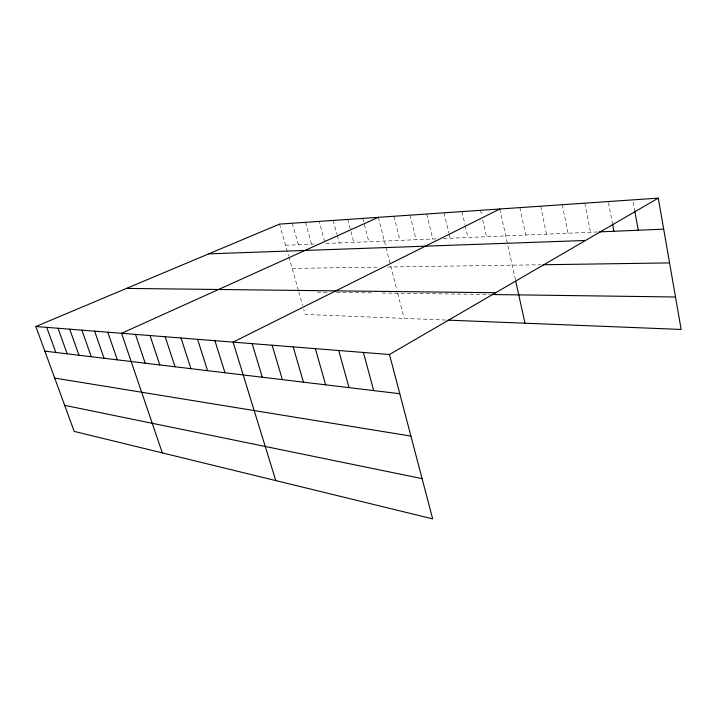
<?xml version="1.0" encoding="UTF-8"?>
<svg xmlns="http://www.w3.org/2000/svg" width="717" height="717" viewBox="0 0 717 717"><rect width="100%" height="100%" fill="white"/><g stroke="black" fill="none" stroke-linecap="round" stroke-linejoin="round"><path stroke-width="0.54" stroke-dasharray="3.58 2.69" d="M285.545 245.268L314.709 244.022M436.017 238.86L325.195 243.574L319.146 221.392M443.572 238.537L598.328 231.941M292.133 268.409L378.791 267.145M387.664 267.011L540.86 264.779M317.174 292.169L328.045 292.321M336.443 292.428L371.46 292.903M382.188 293.047L489.801 294.499M445.759 320.051L305.236 314.449L303.784 309.341M279.522 224.107L288.548 255.817M288.852 256.874L298.218 289.793M298.819 291.927L302.619 305.263M292.321 223.229L298.353 244.721M305.523 222.324L311.563 244.156M333.208 220.424L336.963 234.387M337.25 235.463L339.275 242.973M347.745 219.429L353.813 242.355M362.766 218.398L368.834 241.719M378.307 217.332L396.94 290.233M397.711 293.253L404.137 318.393M393.902 216.265L399.961 240.392M410.043 215.154L416.093 239.702M426.74 214.007L432.781 238.994M444.038 212.824L448.797 232.962M449.048 234.02L450.052 238.259M461.963 211.596L464.957 224.546M465.208 225.622L467.95 237.497M480.551 210.314L481.743 215.593M482.693 219.814L486.511 236.709M499.839 208.997L515.496 280.105M519.87 207.625L525.74 235.033M540.681 206.191L546.497 234.154M562.316 204.712L568.079 233.231M584.848 203.162L590.53 232.272M608.5 202.615L612.309 222.79M633.156 202.042L634.527 209.633"/><path stroke-width="1.08" d="M389.483 354.521L432.674 518.875L74.183 431.392L35.85 326.504L389.483 354.521L658.278 198.125L681.15 329.444L447.982 320.14M499.839 208.997L233.079 342.126L275.776 480.587M378.307 217.332L121.567 333.297L162.32 452.893M35.85 326.504L279.522 224.107L658.278 198.125M599.439 231.896L663.682 229.162M208.728 253.863L585.484 240.482M543.038 264.752L669.561 262.906M126.497 288.413L495.689 292.724M491.979 294.526L675.495 296.99M44.866 351.16L399.79 393.723M54.698 378.074L410.922 436.097M64.664 405.347L422.098 478.633M46.722 327.364L55.818 352.477M58.005 328.261L67.192 353.839M69.719 329.184L78.995 355.256M81.908 330.152L91.274 356.725M94.599 331.155L104.046 358.258M107.801 332.204L117.337 359.853M135.495 334.4L145.192 363.196M150.023 335.547L159.792 364.944M165.179 336.748L175.029 366.772M181.016 338.003L190.937 368.681M197.578 339.311L207.571 370.671M214.912 340.692L224.968 372.759M252.133 343.64L262.305 377.241M272.146 345.218L282.373 379.643M293.19 346.894L303.452 382.17M315.355 348.641L325.643 384.832M338.72 350.496L349.027 387.637M363.394 352.45L373.709 390.595M515.729 281.163L524.987 323.215M612.506 223.847L613.913 231.277M634.724 210.717L638.273 230.238"/></g></svg>
